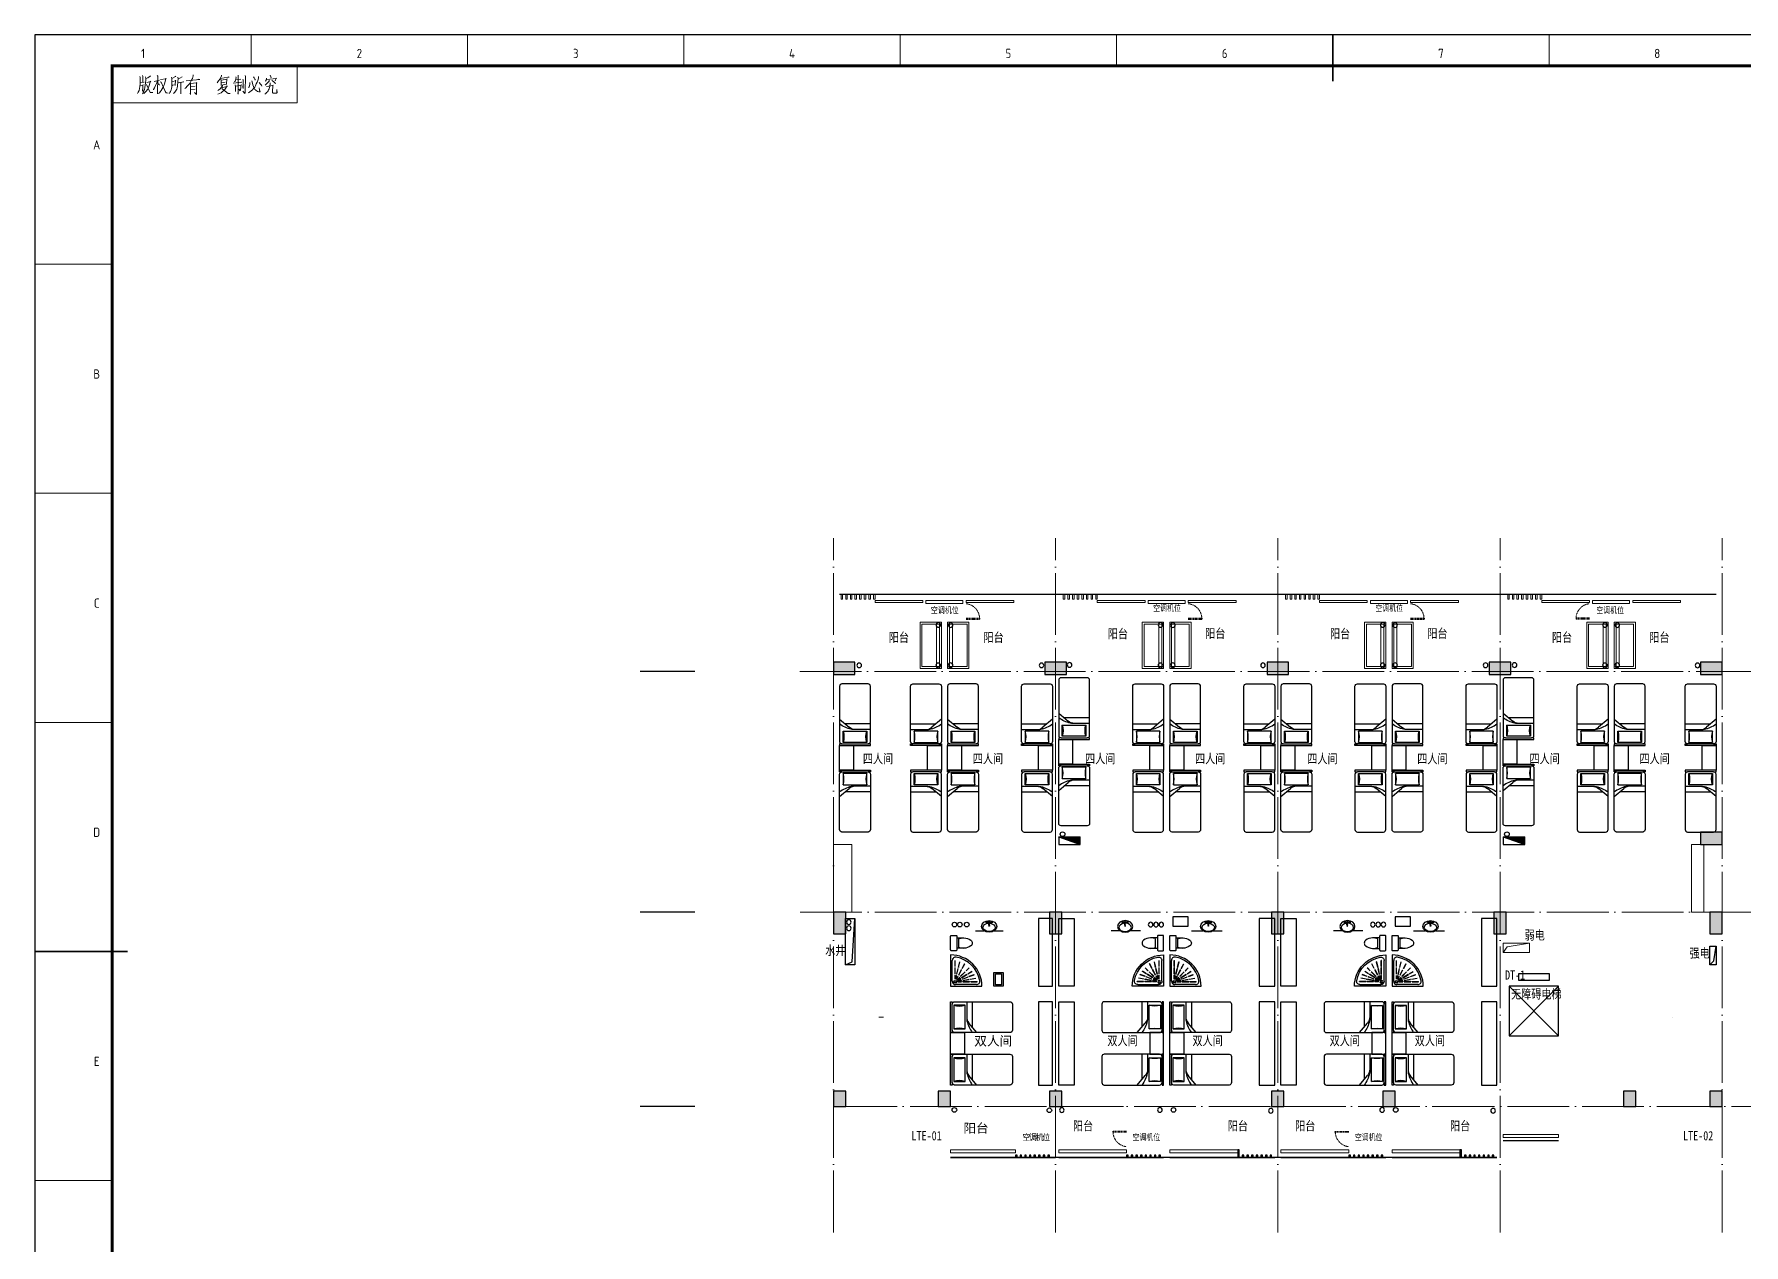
# Model space of a CAD drawing. Extents: x -76183 to 48420, y -19465 to 404409.
# Drawn here: x -75911 to -20518, y 136494 to 175724 of the extents above; entities that cross this region are included whole.
import ezdxf
from ezdxf.enums import TextEntityAlignment as Align

# ---------------------------------------------------------------- set-up
doc = ezdxf.new("R2010")
doc.units = 0
doc.header["$LTSCALE"] = 1000
doc.header["$MEASUREMENT"] = 0
doc.linetypes.add('C-平面$0${ Tapered Dash }', pattern=[10, 4, -1, 1.5, -1, 1.5, -1])
doc.linetypes.add('DOTE', pattern=[2.42, 2, -0.2, 0.02, -0.2])
for name, color, linetype in [('-xhs', 6, 'Continuous'), ('_wlg', 30, 'Continuous'), ('_xlg', 30, 'Continuous'), ('_ylg', 30, 'Continuous'), ('AXIS', 3, 'Continuous'), ('DIM_ELEV', 3, 'Continuous'), ('EVTR', 2, 'Continuous'), ('Facade1', 251, 'Continuous'), ('Facade2', 2, 'Continuous'), ('fur', 253, 'Continuous'), ('lunkuo', 6, 'Continuous'), ('PJ', 3, 'Continuous'), ('洁具', 253, 'Continuous'), ('砼柱', 2, 'Continuous')]:
    doc.layers.add(name, color=color, linetype=linetype)
for name, color, linetype, lineweight in [('ACS_PFG_F2', 30, 'Continuous', 50), ('COLUMN', 6, 'Continuous', 13), ('dote', 16, 'DOTE', 0), ('LVTRY', 8, 'Continuous', 5), ('PUB_DIM', 3, 'Continuous', 13), ('PUB_TEXT', 7, 'Continuous', 13), ('STAIR', 2, 'Continuous', 13), ('WALL', 254, 'Continuous', 13)]:
    doc.layers.add(name, color=color, linetype=linetype, lineweight=lineweight)
doc.layers.add('打印层', color=7, linetype='Continuous', plot=False)
doc.styles.add('_宋体', font='', dxfattribs={"width": 0.8})
doc.styles.add('HZ1', font='', dxfattribs={"width": 0.8})
doc.styles.get("Standard").update_dxf_attribs({"font": 'gbenor.shx', "bigfont": 'gbcbig.shx'})
doc.styles.add('宋体', font='')
doc.styles.get('_宋体').set_extended_font_data('NSimSun')
doc.styles.get('HZ1').set_extended_font_data('SimSun')
doc.styles.get('宋体').set_extended_font_data('SimSun')

# ---------------------------------------------------------------- blocks, each defined once
blk = doc.blocks.new('GEDI_WK_A1')
at = {"color": 3}
for p, q in [((0, 584), (0, 594)), ((70.08, 584), (70.08, 594)), ((140.17, 584), (140.17, 594)), ((210.25, 584), (210.25, 594)), ((280.33, 584), (280.33, 594)), ((350.42, 584), (350.42, 594)), ((420.5, 584), (420.5, 594)), ((490.58, 584), (490.58, 594)), ((85, 572), (85, 584)), ((25, 572), (85, 572)), ((25, 519.75), (0, 519.75)), ((25, 445.5), (0, 445.5)), ((25, 371.25), (0, 371.25)), ((25, 297), (0, 297)), ((25, 222.75), (0, 222.75))]:
    blk.add_line(p, q, dxfattribs=at)
for points, const_width in [([(0, 0), (841, 0), (841, 594), (0, 594)], 0.1), ([(25, 10), (831, 10), (831, 584), (25, 584)], 1)]:
    blk.add_lwpolyline(points, close=True, dxfattribs=dict(at, const_width=const_width))
at = {"color": 3, "const_width": 0.5}
for points in [[(420.5, 579), (420.5, 594)], [(30, 297), (0, 297)]]:
    blk.add_lwpolyline(points, dxfattribs=at)
at = {"color": 3}
for s, p in [('1', (35.04, 588)), ('2', (105.12, 588)), ('3', (175.21, 588)), ('4', (245.29, 588)), ('5', (315.38, 588)), ('6', (385.46, 588)), ('7', (455.54, 588)), ('8', (525.62, 588))]:
    blk.add_text(s, height=3, dxfattribs=at).set_placement(p, align=Align.MIDDLE)
for s, p in [('A', (20, 556.88)), ('B', (20, 482.62)), ('C', (20, 408.38)), ('D', (20, 334.12)), ('E', (20, 259.88))]:
    blk.add_text(s, height=3, dxfattribs=at).set_placement(p, align=Align.CENTER)
blk = doc.blocks.new('GEDI_Copyright_2012')
at = {"color": 7, "lineweight": 0}
for points in [[(8.99, -3.43), (9.11, -3.83), (9.11, -5.03), (9.11, -5.93), (9.03, -6.73), (8.9, -7.33), (8.73, -8.03), (8.48, -8.53), (8.22, -8.93)], [(9.16, -5.48), (10.39, -5.28)], [(10.81, -3.53), (10.9, -4.03), (10.9, -4.68), (10.81, -5.53), (10.73, -6.33), (10.6, -7.03), (10.47, -7.68), (10.3, -8.23), (10.09, -8.72), (9.84, -9.08)], [(9.88, -3.13), (9.96, -3.43), (9.96, -5.33)], [(11.2, -5.43), (12.56, -5.08), (12.47, -4.93), (12.26, -5.58), (12, -6.38), (11.75, -6.98), (11.45, -7.63), (11.03, -8.23), (10.6, -8.68), (10.26, -9.03)], [(12.43, -3.23), (12.34, -3.38), (11.53, -3.88), (10.98, -4.13)], [(14.72, -4.88), (14.42, -5.73), (14.08, -6.43), (13.74, -7.13), (13.45, -7.63), (13.36, -7.78)], [(13.62, -5.08), (15.4, -4.68)], [(14.64, -3.13), (14.81, -3.38), (14.76, -3.33), (14.72, -9.13), (14.68, -8.72), (14.72, -8.13)], [(15.7, -4.48), (17.52, -4.18), (17.44, -4.03), (17.27, -4.68), (17.1, -5.43), (16.93, -5.93), (16.76, -6.43), (16.55, -6.93), (16.21, -7.48), (15.91, -7.98), (15.61, -8.43), (15.32, -8.72), (15.02, -8.98)], [(15.61, -5.23), (15.87, -5.28), (17.44, -8.72), (18.2, -8.83), (17.44, -8.63), (17.14, -8.08)], [(20.67, -3.38), (20.5, -3.48), (19.35, -4.13), (19.27, -3.73), (19.4, -4.13), (19.4, -5.43), (19.35, -6.23), (19.31, -6.78), (19.22, -7.33), (19.1, -7.83), (18.93, -8.33), (18.72, -8.68), (18.54, -8.98)], [(19.48, -6.38), (19.56, -6.33), (20.54, -6.18), (20.41, -6.23), (20.54, -4.68), (20.63, -4.88), (19.44, -5.13)], [(22.67, -3.58), (21.99, -3.98), (21.35, -4.13), (21.26, -3.73), (21.35, -4.33), (21.31, -4.93), (21.26, -5.58), (21.22, -6.13), (21.13, -6.63), (21.05, -7.18), (20.92, -7.58), (20.71, -7.88), (20.5, -8.23), (20.28, -8.53), (20.07, -8.78), (19.86, -8.98)], [(21.31, -5.53), (23.22, -5.23), (23.09, -5.18), (22.88, -5.28)], [(22.28, -5.43), (22.28, -9.13), (22.24, -8.88), (22.28, -8.48)], [(26.28, -2.98), (26.28, -3.23), (26.02, -4.08), (25.76, -4.68), (25.51, -5.08), (25.04, -5.83), (24.36, -6.63), (23.9, -7.13), (23.6, -7.38)], [(23.98, -4.83), (28.4, -4.43), (28.14, -4.33)], [(25.34, -5.53), (25.43, -5.73), (25.38, -9.03), (25.38, -9.33), (25.34, -9.03), (25.38, -8.68)], [(25.43, -5.73), (27.38, -5.53), (27.38, -5.43), (27.47, -5.53), (27.38, -5.58), (27.38, -9.08), (27.34, -9.28), (26.66, -8.63), (27.34, -9.18)], [(28.14, -4.33), (27.8, -4.48)], [(35.45, -3.03), (35.49, -3.23), (34.98, -4.18), (34.52, -4.83), (34.26, -5.23), (34.05, -5.53)], [(35.11, -4.08), (36.34, -3.93), (37.87, -3.68), (37.75, -3.63), (37.49, -3.73)], [(35.24, -4.43), (35.28, -4.73), (35.32, -5.58), (35.32, -6.38), (35.28, -6.23), (37.19, -5.93), (37.07, -5.93), (37.15, -4.23), (37.28, -4.38), (35.28, -4.68)], [(36.64, -5.28), (35.36, -5.48)], [(39.27, -5.63), (42.08, -5.33), (42.03, -5.33), (41.87, -5.28), (41.65, -5.38)], [(40.12, -3.58), (40.16, -3.88), (39.83, -4.93), (39.66, -5.23)], [(40.12, -4.48), (41.74, -4.33)], [(40.8, -3.03), (40.84, -3.28), (40.8, -9.23), (40.72, -8.88), (40.8, -8.53)], [(42.33, -4.33), (42.42, -4.58), (42.42, -7.33), (42.33, -6.83), (42.37, -6.53)], [(43.1, -3.13), (43.18, -3.43), (43.14, -8.23), (43.14, -8.53), (43.1, -8.78), (43.05, -8.88), (42.97, -8.98), (42.37, -8.23), (43.05, -8.88)], [(47.43, -3.48), (47.39, -4.03), (47.17, -4.73), (47, -5.28), (46.71, -5.88), (46.45, -6.48), (46.2, -6.88), (45.86, -7.38), (45.47, -7.78), (45.09, -8.13), (44.67, -8.48), (44.24, -8.72)], [(44.67, -5.43), (44.63, -5.93), (44.5, -6.48), (44.37, -6.83), (44.24, -7.03)], [(45.26, -4.88), (45.43, -5.63), (45.56, -6.18), (45.77, -6.68), (45.99, -7.23), (46.24, -7.63), (46.58, -7.93), (47.05, -8.28), (47.51, -8.43), (47.81, -8.48), (47.94, -8.48), (47.73, -7.78), (47.64, -7.13), (47.81, -8.48)], [(45.82, -3.53), (46.07, -3.93), (46.24, -4.28), (46.32, -4.48), (46.32, -4.63)], [(47.64, -5.43), (48.07, -5.93), (48.36, -6.28), (48.49, -6.58)], [(51.21, -5.48), (51.21, -5.83), (51.08, -6.58), (50.95, -7.03), (50.83, -7.43), (50.7, -7.78), (50.53, -8.13), (50.32, -8.43), (50.06, -8.68), (49.77, -8.93), (49.43, -9.18)], [(50.91, -4.68), (50.83, -4.98), (50.44, -5.43), (50.06, -5.83), (49.81, -6.03), (49.55, -6.23)], [(50.06, -3.98), (50.02, -4.33), (49.94, -4.58), (49.85, -4.83), (49.77, -4.98), (49.68, -5.03), (50.02, -4.43), (53.29, -4.13), (53.16, -4.03), (52.78, -4.83)], [(51.21, -3.03), (51.47, -3.58), (51.55, -3.93)], [(51.76, -4.78), (52.27, -5.13), (52.65, -5.43), (52.83, -5.68), (52.91, -5.88)], [(9.11, -6.38), (10.01, -6.28), (9.92, -6.13), (9.92, -8.38), (9.88, -8.08), (9.88, -7.68)], [(11.15, -6.08), (12.34, -8.63), (13.15, -8.68), (12.38, -8.58), (12.17, -8.28)], [(14.72, -5.63), (15.27, -6.03), (15.4, -6.33)], [(26.96, -6.58), (25.47, -6.73)], [(25.47, -7.68), (26.96, -7.53)], [(35.71, -6.38), (35.71, -6.53), (34.98, -7.43), (34.56, -7.78), (34.26, -8.03)], [(35.62, -6.88), (35.75, -6.98), (37.28, -6.68), (37.23, -6.53), (36.77, -7.33), (36.47, -7.68), (36.17, -7.98), (35.71, -8.38), (35.28, -8.72), (34.81, -8.98), (34.26, -9.23)], [(35.54, -7.38), (35.62, -7.43), (37.57, -8.98), (38.3, -8.93), (37.57, -8.93), (37.32, -8.78)], [(39.87, -6.13), (39.95, -6.68), (39.95, -6.78), (40, -8.28), (39.95, -7.98), (40, -7.73)], [(40, -6.58), (41.95, -6.28), (41.82, -6.13), (41.74, -6.53), (41.69, -7.18), (41.61, -7.63), (41.57, -7.93), (41.44, -8.08), (41.06, -7.58), (41.48, -8.03)], [(49.98, -6.68), (52.19, -6.43), (52.06, -6.28), (52.02, -6.58), (51.93, -8.18), (51.97, -8.63), (52.06, -8.78), (52.19, -8.88), (52.4, -8.88), (52.61, -8.88), (53.21, -8.88), (53.42, -8.78), (53.46, -8.72), (53.42, -7.68), (53.42, -8.78)]]:
    blk.add_lwpolyline(points, dxfattribs=at)
blk = doc.blocks.new('4#图框')
at = {"xscale": 100, "yscale": 100, "zscale": 100}
for name, p in [('GEDI_WK_A1', (5514901, -996670)), ('GEDI_Copyright_2012', (5517401, -938270))]:
    blk.add_blockref(name, p, dxfattribs=at)
blk = doc.blocks.new('$plan$00002358')
at = {"layer": 'fur'}
for p, q in [((78, -52), (922, -52)), ((117, -104), (117, -467)), ((883, -104), (117, -104)), ((117, -467), (883, -467)), ((1000, -519), (449, -519)), ((883, -467), (883, -104)), ((0, -853), (310, -593)), ((1000, -701), (182, -701))]:
    blk.add_line(p, q, dxfattribs=at)
blk.add_lwpolyline([(78, -52), (0, -52), (0, 0), (1000, 0), (1000, -52), (922, -52, -0.414214), (1000, -130), (1000, -1922, -0.414214), (922, -2000), (78, -2000, -0.414214), (0, -1922), (0, -130, -0.414214)], format="xyb", close=True, dxfattribs=at)
for centre, radius, start, end in [((622, -1556), 1057, 103.3928, 126.0202), ((-506, -286), 649, 343.7398, 16.2602), ((511, -831), 312, 90, 130.1059), ((449, -831), 312, 90, 103.3928), ((1506, -286), 649, 163.7398, 196.2602)]:
    blk.add_arc(centre, radius, start, end, dxfattribs=at)
blk = doc.blocks.new('11')
at = {"layer": 'LVTRY'}
for p, q in [((151097, 326751), (151097, 328251)), ((151787, 328251), (151097, 328251)), ((151157, 326811), (151157, 328191)), ((151727, 328191), (151157, 328191)), ((151627, 326811), (151627, 328191)), ((151727, 326811), (151727, 328191)), ((151787, 328251), (151787, 326751)), ((151787, 326751), (151097, 326751)), ((151727, 326811), (151157, 326811))]:
    blk.add_line(p, q, dxfattribs=at)
blk = doc.blocks.new('4#轴网')
at = {"layer": 'AXIS'}
for p, q in [((861462, -186736), (859694, -186736)), ((898726, -186736), (901205, -186736)), ((861462, -194536), (859694, -194536)), ((898726, -194536), (901205, -194536)), ((861462, -200836), (859694, -200836)), ((898726, -200836), (901205, -200836))]:
    blk.add_line(p, q, dxfattribs=at)
at = {"layer": 'dote'}
for p, q in [((865954, -204910), (865954, -182420)), ((873154, -204910), (873154, -182420)), ((880354, -204910), (880354, -182420)), ((887554, -204910), (887554, -182420)), ((894754, -204910), (894754, -182420)), ((864864, -186736), (899456, -186736)), ((864876, -194536), (899468, -194536)), ((866017, -200836), (900609, -200836))]:
    blk.add_line(p, q, dxfattribs=at)
blk = doc.blocks.new('$plan$00002988')
at = {"layer": '洁具'}
for p, q in [((75, 224), (75, 1164)), ((200, 894), (200, 1160)), ((200, 1160), (207, 1160)), ((200, 894), (207, 894)), ((200, 548), (200, 841)), ((200, 841), (207, 841)), ((207, 894), (207, 1160)), ((207, 548), (207, 841)), ((278, 540), (336, 798)), ((285, 538), (344, 797)), ((344, 797), (336, 798)), ((351, 853), (409, 1103)), ((351, 853), (358, 851)), ((358, 851), (417, 1101)), ((409, 1103), (417, 1101)), ((518, 807), (627, 1010)), ((525, 803), (518, 807)), ((525, 803), (633, 1007)), ((627, 1010), (633, 1007)), ((699, 702), (829, 830)), ((704, 697), (834, 825)), ((834, 825), (829, 830)), ((200, 548), (207, 548)), ((200, 326), (200, 493)), ((200, 493), (207, 493)), ((207, 326), (200, 326)), ((207, 326), (207, 493)), ((1164, 75), (224, 75)), ((228, 323), (266, 486)), ((235, 321), (228, 323)), ((235, 321), (273, 485)), ((257, 313), (336, 461)), ((264, 309), (257, 313)), ((264, 309), (342, 457)), ((273, 485), (266, 486)), ((278, 540), (285, 538)), ((287, 292), (406, 410)), ((293, 287), (287, 292)), ((293, 287), (411, 405)), ((305, 272), (447, 360)), ((309, 265), (305, 272)), ((309, 265), (451, 354)), ((317, 249), (474, 307)), ((319, 242), (317, 249)), ((319, 242), (477, 300)), ((323, 229), (489, 257)), ((325, 221), (323, 229)), ((325, 221), (490, 249)), ((326, 202), (326, 209)), ((326, 209), (494, 209)), ((326, 202), (494, 202)), ((342, 457), (336, 461)), ((361, 509), (487, 749)), ((361, 509), (368, 506)), ((368, 506), (494, 746)), ((411, 405), (406, 410)), ((445, 449), (649, 652)), ((445, 449), (450, 443)), ((451, 354), (447, 360)), ((450, 443), (654, 646)), ((477, 300), (474, 307)), ((494, 746), (487, 749)), ((490, 249), (489, 257)), ((493, 390), (731, 539)), ((493, 390), (497, 383)), ((494, 202), (494, 209)), ((497, 383), (735, 532)), ((526, 325), (785, 430)), ((526, 325), (528, 318)), ((528, 318), (788, 423)), ((543, 266), (825, 318)), ((543, 266), (544, 258)), ((544, 258), (826, 311)), ((549, 209), (851, 209)), ((549, 202), (549, 209)), ((549, 202), (851, 202)), ((654, 646), (649, 652)), ((699, 702), (704, 697)), ((735, 532), (731, 539)), ((775, 567), (947, 674)), ((775, 567), (779, 560)), ((779, 560), (951, 667)), ((788, 423), (785, 430)), ((826, 311), (825, 318)), ((835, 448), (1055, 529)), ((837, 441), (835, 448)), ((837, 441), (1058, 522)), ((851, 202), (851, 209)), ((877, 327), (1129, 368)), ((878, 319), (877, 327)), ((878, 319), (1130, 360)), ((905, 209), (1192, 210)), ((905, 202), (905, 209)), ((905, 202), (1192, 202)), ((951, 667), (947, 674)), ((1058, 522), (1055, 529)), ((1130, 360), (1129, 368)), ((1192, 202), (1192, 210))]:
    blk.add_line(p, q, dxfattribs=at)
blk.add_lwpolyline([(0, 0), (1410, 0, 0.414214), (0, 1410)], format="xyb", close=True, dxfattribs=at)
for radius in [63.5, 41.1]:
    blk.add_circle((202, 202), radius, dxfattribs=at)
for centre, radius, start, end in [((225, 1164), 150, 79.07482, 180), ((0, 0), 1336, 10.92518, 79.07482), ((224, 224), 150, 180, 270), ((1164, 225), 150, 270, 10.92518)]:
    blk.add_arc(centre, radius, start, end, dxfattribs=at)
blk = doc.blocks.new('$plan$00002826')
at = {"layer": '洁具'}
for p, q in [((-260, -140), (-260, 140)), ((-200, 170), (-200, -170))]:
    blk.add_line(p, q, dxfattribs=at)
blk.add_lwpolyline([(-650, 92, 0.537872), (-650, -92, 0.149947), (-430, -170), (-200, -170), (-200, -220, 0.414214), (-170, -250), (-30, -250, 0.414214), (0, -220), (0, 220, 0.414214), (-30, 250), (-170, 250, 0.414214), (-200, 220), (-200, 170), (-430, 170, 0.149947)], format="xyb", close=True, dxfattribs=at)
for centre, start, end in [((-413, -227), 67.4505, 91.4725), ((-413, 227), 268.6339, 292.5495)]:
    blk.add_arc(centre, 398, start, end, dxfattribs=at)
blk = doc.blocks.new('$plan$00003687')
at = {"layer": '洁具'}
for p, q in [((-13, -53, 0), (-112, -53, 0)), ((-67, -99, 0), (-67, -21, 0)), ((-13, -31, 0), (23, -31, 0)), ((-3, -137, 0), (-13, -31, 0)), ((15, -137, 0), (23, -31, 0)), ((23, -53, 0), (122, -53, 0)), ((77, -99, 0), (77, -21, 0))]:
    blk.add_line(p, q, dxfattribs=at)
for centre, radius in [((-66, -53, 0), 24.8), ((-66, -53, 0), 17.7), ((4, -172, 0), 9.97), ((75, -53, 0), 24.8), ((75, -53, 0), 17.7)]:
    blk.add_circle(centre, radius, dxfattribs=at)
blk.add_arc((6, -137, 0), 9.13, 180.0317, 0.0317, dxfattribs=at)
blk.add_ellipse((0, -190, 0), major_axis=(-246, 0), ratio=0.770613, dxfattribs=at)
at = {"layer": '洁具', "extrusion": (0, 0, -1)}
blk.add_ellipse((1, -221, 0), major_axis=(-201, 0), ratio=0.661202, start_param=1.65994, end_param=7.812815, dxfattribs=at)
blk = doc.blocks.new('YLG')
at = {"layer": '_ylg'}
blk.add_circle((0, 0), 75, dxfattribs=at)
blk = doc.blocks.new('wlg')
at = {"layer": '_wlg'}
blk.add_circle((0, 0), 75, dxfattribs=at)
blk = doc.blocks.new('双床两间双数层')
blk.add_line((1046158, 300373), (1046158, 300398))
for points in [[(1047795, 303598), (1047345, 303598), (1047345, 302898), (1047795, 302898)], [(1047995, 303598), (1048445, 303598), (1048445, 302898), (1047995, 302898)]]:
    blk.add_lwpolyline(points, close=True)
at = {"layer": 'ACS_PFG_F2', "lineweight": -3}
blk.add_lwpolyline([(1048095, 307048), (1048595, 307048), (1048595, 307348), (1048095, 307348)], close=True, dxfattribs=at)
at = {"layer": 'Facade2'}
for points in [[(1050195, 299548), (1050245, 299548), (1050245, 299798), (1050195, 299798)], [(1046595, 299548), (1046645, 299548), (1046645, 299628), (1046595, 299628)], [(1046745, 299548), (1046795, 299548), (1046795, 299628), (1046745, 299628)], [(1046895, 299548), (1046945, 299548), (1046945, 299628), (1046895, 299628)], [(1047045, 299548), (1047095, 299548), (1047095, 299628), (1047045, 299628)], [(1047195, 299548), (1047245, 299548), (1047245, 299628), (1047195, 299628)], [(1047345, 299548), (1047395, 299548), (1047395, 299628), (1047345, 299628)], [(1047495, 299548), (1047545, 299548), (1047545, 299628), (1047495, 299628)], [(1047645, 299548), (1047695, 299548), (1047695, 299628), (1047645, 299628)], [(1050345, 299548), (1050395, 299548), (1050395, 299628), (1050345, 299628)], [(1050495, 299548), (1050545, 299548), (1050545, 299628), (1050495, 299628)], [(1050645, 299548), (1050695, 299548), (1050695, 299628), (1050645, 299628)], [(1050795, 299548), (1050845, 299548), (1050845, 299628), (1050795, 299628)], [(1050945, 299548), (1050995, 299548), (1050995, 299628), (1050945, 299628)], [(1051095, 299548), (1051145, 299548), (1051145, 299628), (1051095, 299628)], [(1051245, 299548), (1051295, 299548), (1051295, 299628), (1051245, 299628)]]:
    blk.add_lwpolyline(points, close=True, dxfattribs=at)
at = {"layer": 'lunkuo'}
for p, q in [((1044395, 299548), (1047795, 299548)), ((1047995, 299548), (1051395, 299548))]:
    blk.add_line(p, q, dxfattribs=at)
at = {"layer": 'STAIR'}
for p, q in [((1046495, 301198), (1044695, 301198)), ((1049295, 301198), (1051095, 301198))]:
    blk.add_line(p, q, dxfattribs=at)
for points in [[(1044395, 299798), (1046595, 299798), (1046595, 299698), (1044395, 299698)], [(1047995, 299798), (1050195, 299798), (1050195, 299698), (1047995, 299698)]]:
    blk.add_lwpolyline(points, close=True, dxfattribs=at)
at = {"layer": 'WALL', "linetype": 'C-平面$0${ Tapered Dash }', "ltscale": 0.02}
for p, q in [((1046595, 300398), (1046158, 300398)), ((1046595, 300373), (1046158, 300373))]:
    blk.add_line(p, q, dxfattribs=at)
blk.add_arc((1046645, 300385), 488, 181.4693, 264.1132, dxfattribs=at)
at = {"layer": '洁具'}
for p, q in [((1046386, 306898), (1046095, 306898)), ((1047045, 306898), (1046714, 306898)), ((1048695, 306898), (1049076, 306898)), ((1049404, 306898), (1049695, 306898))]:
    blk.add_line(p, q, dxfattribs=at)
for points in [[(1044395, 305098), (1044395, 307298), (1044895, 307298), (1044895, 305098)], [(1051395, 305098), (1051395, 307298), (1050895, 307298), (1050895, 305098)], [(1044395, 301898), (1044395, 304598), (1044895, 304598), (1044895, 301898)], [(1051395, 301898), (1051395, 304598), (1050895, 304598), (1050895, 301898)]]:
    blk.add_lwpolyline(points, close=True, dxfattribs=at)
at = {"layer": '_wlg', "extrusion": (0, 0, -1), "zscale": -1, "rotation": 180}
for p in [(-1047375, 307097), (-1047548, 307097), (-1047721, 307097)]:
    blk.add_blockref('wlg', p, dxfattribs=at)
at = {"layer": '_ylg', "extrusion": (0, 0, -1), "zscale": -1, "rotation": 180}
for p in [(-1044497, 301086), (-1047675, 301091), (-1051270, 301066)]:
    blk.add_blockref('YLG', p, dxfattribs=at)
at = {"layer": '_ylg', "rotation": 180}
blk.add_blockref('YLG', (1048115, 301091), dxfattribs=at)
at = {"layer": '洁具', "extrusion": (0, 0, -1), "zscale": -1}
for name, p in [('$plan$00003687', (-1046550, 307228, 0)), ('$plan$00002826', (-1047995, 306498))]:
    blk.add_blockref(name, p, dxfattribs=at)
at = {"layer": '洁具'}
for name, p in [('$plan$00003687', (1049240, 307228, 0)), ('$plan$00002826', (1047795, 306498))]:
    blk.add_blockref(name, p, dxfattribs=at)
at = {"layer": '洁具', "extrusion": (0, 0, -1), "xscale": 0.7200000000000001, "yscale": 0.7200000000000001, "zscale": -0.7200000000000001}
blk.add_blockref('$plan$00002988', (-1047795, 305098), dxfattribs=at)
at = {"layer": '洁具', "xscale": 0.7200000000000001, "yscale": 0.7200000000000001, "zscale": 0.7200000000000001}
blk.add_blockref('$plan$00002988', (1047995, 305098), dxfattribs=at)
at = {"layer": '洁具', "extrusion": (0, 0, -1), "zscale": -1, "rotation": 90}
for p in [(-1047795, 303598), (-1047795, 301898)]:
    blk.add_blockref('$plan$00002358', p, dxfattribs=at)
at = {"layer": '洁具', "rotation": 90}
for p in [(1047995, 303598), (1047995, 301898)]:
    blk.add_blockref('$plan$00002358', p, dxfattribs=at)
at = {"attachment_point": 1, "style": '_宋体'}
for s, insert, char_height in [('双人间', (1045973, 303487), 300), ('双人间', (1048731, 303487), 300), ('阳台', (1044858, 300725), 300), ('空调机位', (1046789, 300310), 200), ('阳台', (1049876, 300725), 300)]:
    blk.add_mtext_dynamic_manual_height_columns(s, width=1013.87, gutter_width=1750, heights=[0], dxfattribs=dict(at, insert=insert, char_height=char_height))
blk = doc.blocks.new('双数层单间')
blk.add_lwpolyline([(1040795, 303598), (1041245, 303598), (1041245, 302898), (1040795, 302898)], close=True)
at = {"layer": 'ACS_PFG_F2', "lineweight": -3}
for points in [[(1042195, 305098), (1042195, 305548), (1042495, 305548), (1042495, 305098)], [(1042245, 305148), (1042245, 305498), (1042445, 305498), (1042445, 305148)]]:
    blk.add_lwpolyline(points, close=True, dxfattribs=at)
at = {"layer": 'Facade2'}
for points in [[(1042895, 299547), (1042945, 299547), (1042945, 299627), (1042895, 299627)], [(1043045, 299547), (1043095, 299547), (1043095, 299627), (1043045, 299627)], [(1043195, 299547), (1043245, 299547), (1043245, 299627), (1043195, 299627)], [(1043345, 299547), (1043395, 299547), (1043395, 299627), (1043345, 299627)], [(1043495, 299547), (1043545, 299547), (1043545, 299627), (1043495, 299627)], [(1043645, 299547), (1043695, 299547), (1043695, 299627), (1043645, 299627)], [(1043795, 299547), (1043845, 299547), (1043845, 299627), (1043795, 299627)], [(1043945, 299547), (1043995, 299547), (1043995, 299627), (1043945, 299627)]]:
    blk.add_lwpolyline(points, close=True, dxfattribs=at)
at = {"layer": 'lunkuo'}
blk.add_line((1040795, 299547), (1044195, 299547), dxfattribs=at)
at = {"layer": 'STAIR'}
blk.add_line((1041995, 301198), (1043795, 301198), dxfattribs=at)
blk.add_lwpolyline([(1040795, 299797), (1042895, 299797), (1042895, 299697), (1040795, 299697)], close=True, dxfattribs=at)
at = {"layer": '洁具'}
for p, q in [((1041595, 306898), (1041876, 306898)), ((1042204, 306898), (1042495, 306898))]:
    blk.add_line(p, q, dxfattribs=at)
for points in [[(1044095, 305098), (1044095, 307298), (1043645, 307298), (1043645, 305098)], [(1044095, 301898), (1044095, 304598), (1043645, 304598), (1043645, 301898)]]:
    blk.add_lwpolyline(points, close=True, dxfattribs=at)
at = {"layer": '_wlg', "rotation": 180}
for p in [(1040920, 307097), (1041092, 307097), (1041315, 307097)]:
    blk.add_blockref('wlg', p, dxfattribs=at)
at = {"layer": '_ylg', "rotation": 180}
for p in [(1040915, 301091), (1043993, 301079)]:
    blk.add_blockref('YLG', p, dxfattribs=at)
at = {"layer": '洁具'}
blk.add_blockref('$plan$00003687', (1042040, 307228, 0), dxfattribs=at)
at = {"layer": '洁具', "xscale": -1}
blk.add_blockref('$plan$00002826', (1040795, 306498), dxfattribs=at)
at = {"layer": '洁具', "xscale": 0.7200000000000001, "yscale": 0.7200000000000001, "zscale": 0.7200000000000001}
blk.add_blockref('$plan$00002988', (1040795, 305098), dxfattribs=at)
at = {"layer": '洁具', "rotation": 90}
for p in [(1040795, 303598), (1040795, 301898)]:
    blk.add_blockref('$plan$00002358', p, dxfattribs=at)
at = {"layer": 'WALL', "attachment_point": 1, "style": '宋体'}
for s, insert, char_height in [('双人间', (1041562, 303477), 300), ('阳台', (1041209, 300650), 300), ('{\\fNSimSun|b0|i0|c134|p49;\\W0.9;\\T0.8;空调机位}', (1043124, 300305), 200)]:
    blk.add_mtext_dynamic_manual_height_columns(s, width=1377.9, gutter_width=1750, heights=[0], dxfattribs=dict(at, insert=insert, char_height=char_height))
blk = doc.blocks.new('4#三四层柱子')
at = {"layer": '砼柱'}
h = blk.add_hatch(color=0, dxfattribs=at)
h.dxf.hatch_style = 1
h.paths.add_polyline_path([(26142, 83617), (25742, 83617), (25742, 83117), (26142, 83117)])
h.paths.add_polyline_path([(3942, 83617), (3542, 83617), (3542, 83117), (3942, 83117)])
h.paths.add_polyline_path([(28242, 97517), (28242, 97117), (28942, 97117), (28942, 97517)])
h.paths.add_polyline_path([(21392, 97517), (21392, 97117), (22092, 97117), (22092, 97517)])
h.paths.add_polyline_path([(14192, 97517), (14192, 97117), (14892, 97117), (14892, 97517)])
h.paths.add_polyline_path([(6992, 97517), (6992, 97117), (7692, 97117), (7692, 97517)])
h.paths.add_polyline_path([(142, 97517), (142, 97117), (842, 97117), (842, 97517)])
h.paths.add_polyline_path([(28942, 83617), (28542, 83617), (28542, 83117), (28942, 83117)])
h.paths.add_polyline_path([(18342, 83617), (17942, 83617), (17942, 83117), (18342, 83117)])
h.paths.add_polyline_path([(14742, 83617), (14342, 83617), (14342, 83117), (14742, 83117)])
h.paths.add_polyline_path([(7542, 83617), (7142, 83617), (7142, 83117), (7542, 83117)])
h.paths.add_polyline_path([(542, 83617), (142, 83617), (142, 83117), (542, 83117)])
h.paths.add_polyline_path([(28942, 89417), (28542, 89417), (28542, 88717), (28942, 88717)])
h.paths.add_polyline_path([(21942, 89417), (21542, 89417), (21542, 88717), (21942, 88717)])
h.paths.add_polyline_path([(14742, 89417), (14342, 89417), (14342, 88717), (14742, 88717)])
h.paths.add_polyline_path([(7542, 89417), (7142, 89417), (7142, 88717), (7542, 88717)])
h.paths.add_polyline_path([(542, 89417), (142, 89417), (142, 88717), (542, 88717)])
h = blk.add_hatch(color=0, dxfattribs=at)
h.dxf.hatch_style = 1
h.paths.add_polyline_path([(142, 91617), (842, 91617)])
h.paths.add_polyline_path([(28242, 92017), (28242, 91617), (28942, 91617), (28942, 92017)])
for points in [[(142, 97517), (142, 97117), (842, 97117), (842, 97517)], [(6992, 97517), (6992, 97117), (7692, 97117), (7692, 97517)], [(14192, 97517), (14192, 97117), (14892, 97117), (14892, 97517)], [(21392, 97517), (21392, 97117), (22092, 97117), (22092, 97517)], [(28242, 97517), (28242, 97117), (28942, 97117), (28942, 97517)], [(28242, 92017), (28242, 91617), (28942, 91617), (28942, 92017)], [(542, 89417), (142, 89417), (142, 88717), (542, 88717)], [(7542, 89417), (7142, 89417), (7142, 88717), (7542, 88717)], [(14742, 89417), (14342, 89417), (14342, 88717), (14742, 88717)], [(21942, 89417), (21542, 89417), (21542, 88717), (21942, 88717)], [(28942, 89417), (28542, 89417), (28542, 88717), (28942, 88717)], [(542, 83617), (142, 83617), (142, 83117), (542, 83117)], [(3942, 83617), (3542, 83617), (3542, 83117), (3942, 83117)], [(7542, 83617), (7142, 83617), (7142, 83117), (7542, 83117)], [(14742, 83617), (14342, 83617), (14342, 83117), (14742, 83117)], [(18342, 83617), (17942, 83617), (17942, 83117), (18342, 83117)], [(26142, 83617), (25742, 83617), (25742, 83117), (26142, 83117)], [(28942, 83617), (28542, 83617), (28542, 83117), (28942, 83117)]]:
    blk.add_lwpolyline(points, close=True, dxfattribs=at)
blk = doc.blocks.new('消火栓')
at = {"layer": '-xhs'}
h = blk.add_hatch(dxfattribs=at)
h.set_pattern_fill('ANSI31', color=256, scale=100, angle=360, style=0)
h.set_pattern_definition([(45, (-2316656.091, 30690.935), (-8.838834765, 8.838834765), [])])
h.paths.add_polyline_path([(693, -238), (693, 2), (-7, 2)])
for p, q in [((-7, 2), (693, -238)), ((-7, 2), (-7, -238)), ((-7, 2), (693, 2)), ((693, -238), (693, 2)), ((-7, -238), (693, -238))]:
    blk.add_line(p, q, dxfattribs=at)
blk = doc.blocks.new('电洞－4#后勤宿舍')
at = {"layer": 'DIM_ELEV'}
for p, q in [((-21617, 145571), (-21493, 145695)), ((-21493, 145695), (-21417, 146171))]:
    blk.add_line(p, q, dxfattribs=at)
blk.add_lwpolyline([(-21617, 146171), (-21417, 146171), (-21417, 145571), (-21617, 145571)], close=True, dxfattribs=at)

msp = doc.modelspace()

# ---------------------------------------------------------------- linework, layer by layer
at = {"linetype": 'C-平面$0${ Tapered Dash }', "ltscale": 0.02, "extrusion": (0, 0, -1)}
for p, q in [((-45717, 156796), (-45280, 156796)), ((-45717, 156771), (-45280, 156771)), ((-38517, 156796), (-38080, 156796)), ((-38517, 156771), (-38080, 156771)), ((-31317, 156796), (-30880, 156796)), ((-31317, 156771), (-30880, 156771)), ((-25517, 156796), (-25955, 156796)), ((-25517, 156771), (-25955, 156771))]:
    msp.add_line(p, q, dxfattribs=at)
at = {"extrusion": (0, 0, -1)}
for p, q in [((-45280, 156796), (-45280, 156771)), ((-38080, 156796), (-38080, 156771)), ((-30880, 156796), (-30880, 156771)), ((-25955, 156796), (-25955, 156771))]:
    msp.add_line(p, q, dxfattribs=at)
msp.add_line((-33755, 140146), (-33755, 140171))
for points in [[(-49817, 152671), (-49367, 152671), (-49367, 151871), (-49817, 151871)], [(-46967, 152671), (-46517, 152671), (-46517, 151871), (-46967, 151871)], [(-46317, 152671), (-45867, 152671), (-45867, 151871), (-46317, 151871)], [(-43367, 152671), (-42917, 152671), (-42917, 151871), (-43367, 151871)], [(-42717, 152871), (-42267, 152871), (-42267, 152071), (-42717, 152071)], [(-39767, 152671), (-39317, 152671), (-39317, 151871), (-39767, 151871)], [(-39117, 152671), (-38667, 152671), (-38667, 151871), (-39117, 151871)], [(-36167, 152671), (-35717, 152671), (-35717, 151871), (-36167, 151871)], [(-35517, 152671), (-35067, 152671), (-35067, 151871), (-35517, 151871)], [(-32567, 152671), (-32117, 152671), (-32117, 151871), (-32567, 151871)], [(-31917, 152671), (-31467, 152671), (-31467, 151871), (-31917, 151871)], [(-28967, 152671), (-28517, 152671), (-28517, 151871), (-28967, 151871)], [(-28317, 152871), (-27867, 152871), (-27867, 152071), (-28317, 152071)], [(-25367, 152671), (-24917, 152671), (-24917, 151871), (-25367, 151871)], [(-24717, 152671), (-24267, 152671), (-24267, 151871), (-24717, 151871)], [(-21867, 152671), (-21417, 152671), (-21417, 151871), (-21867, 151871)], [(-32117, 143371), (-32567, 143371), (-32567, 142671), (-32117, 142671)], [(-31917, 143371), (-31467, 143371), (-31467, 142671), (-31917, 142671)]]:
    msp.add_lwpolyline(points, close=True)
at = {"linetype": 'C-平面$0${ Tapered Dash }', "lineweight": 13, "ltscale": 0.02, "extrusion": (0, 0, -1)}
for centre, start, end in [((45767, 156784), 95.8868, 178.5307), ((38567, 156784), 95.8868, 178.5307), ((31367, 156784), 95.8868, 178.5307), ((25467, 156784), 1.4693, 84.1132)]:
    msp.add_arc(centre, 488, start, end, dxfattribs=at)
at = {"layer": '_xlg'}
for centre in [(-42591, 149801), (-28192, 149801)]:
    msp.add_circle(centre, 75, dxfattribs=at)
at = {"layer": 'ACS_PFG_F2', "lineweight": -3}
msp.add_lwpolyline([(-31817, 146821), (-31317, 146821), (-31317, 147121), (-31817, 147121)], close=True, dxfattribs=at)
at = {"layer": 'DIM_ELEV'}
msp.add_lwpolyline([(-49323, 145571), (-49623, 145571), (-49623, 147071), (-49323, 147071)], close=True, dxfattribs=at)
msp.add_lwpolyline([(-49623, 145571), (-49410, 145668), (-49323, 147071)], dxfattribs=at)
at = {"layer": 'EVTR'}
for p, q in [((-27817, 145271), (-27817, 145071)), ((-26817, 145271), (-27817, 145271)), ((-26817, 145071), (-26817, 145271)), ((-28117, 144871), (-28117, 143271)), ((-26517, 144871), (-28117, 144871)), ((-28117, 144871), (-26517, 143271)), ((-28117, 143271), (-26517, 144871)), ((-27817, 145071), (-26817, 145071)), ((-26517, 143271), (-26517, 144871)), ((-28117, 143271), (-26517, 143271))]:
    msp.add_line(p, q, dxfattribs=at)
at = {"layer": 'Facade2'}
for points in [[(-33317, 139321), (-33267, 139321), (-33267, 139401), (-33317, 139401)], [(-33167, 139321), (-33117, 139321), (-33117, 139401), (-33167, 139401)], [(-33017, 139321), (-32967, 139321), (-32967, 139401), (-33017, 139401)], [(-32867, 139321), (-32817, 139321), (-32817, 139401), (-32867, 139401)], [(-32717, 139321), (-32667, 139321), (-32667, 139401), (-32717, 139401)], [(-32567, 139321), (-32517, 139321), (-32517, 139401), (-32567, 139401)], [(-32417, 139321), (-32367, 139321), (-32367, 139401), (-32417, 139401)], [(-32267, 139321), (-32217, 139321), (-32217, 139401), (-32267, 139401)], [(-29717, 139321), (-29667, 139321), (-29667, 139571), (-29717, 139571)], [(-29567, 139321), (-29517, 139321), (-29517, 139401), (-29567, 139401)], [(-29417, 139321), (-29367, 139321), (-29367, 139401), (-29417, 139401)], [(-29267, 139321), (-29217, 139321), (-29217, 139401), (-29267, 139401)], [(-29117, 139321), (-29067, 139321), (-29067, 139401), (-29117, 139401)], [(-28967, 139321), (-28917, 139321), (-28917, 139401), (-28967, 139401)], [(-28817, 139321), (-28767, 139321), (-28767, 139401), (-28817, 139401)], [(-28667, 139321), (-28617, 139321), (-28617, 139401), (-28667, 139401)]]:
    msp.add_lwpolyline(points, close=True, dxfattribs=at)
at = {"layer": 'lunkuo'}
for p, q in [((-21417, 157571), (-49817, 157571)), ((-28517, 139321), (-46217, 139321)), ((-35517, 139321), (-32117, 139321)), ((-31917, 139321), (-28517, 139321))]:
    msp.add_line(p, q, dxfattribs=at)
msp.add_lwpolyline([(-28317, 139871), (-26517, 139871)], dxfattribs=at)
at = {"layer": 'PUB_DIM'}
msp.add_lwpolyline([(-28317, 145971), (-27466, 145971), (-27466, 146265), (-28317, 146265)], close=True, dxfattribs=at)
msp.add_lwpolyline([(-28317, 145971), (-28184, 146152), (-27466, 146265)], dxfattribs=at)
at = {"layer": 'STAIR'}
for p, q in [((-48392, 143871), (-48542, 143871)), ((-22817, 143871), (-22817, 143871)), ((-33417, 140971), (-35217, 140971)), ((-30617, 140971), (-28817, 140971))]:
    msp.add_line(p, q, dxfattribs=at)
for points in [[(-49767, 157421), (-49717, 157421), (-49717, 157571), (-49767, 157571)], [(-49617, 157421), (-49567, 157421), (-49567, 157571), (-49617, 157571)], [(-49467, 157421), (-49417, 157421), (-49417, 157571), (-49467, 157571)], [(-49317, 157421), (-49267, 157421), (-49267, 157571), (-49317, 157571)], [(-49167, 157421), (-49117, 157421), (-49117, 157571), (-49167, 157571)], [(-49017, 157421), (-48967, 157421), (-48967, 157571), (-49017, 157571)], [(-48867, 157421), (-48817, 157421), (-48817, 157571), (-48867, 157571)], [(-48717, 157421), (-48667, 157421), (-48667, 157571), (-48717, 157571)], [(-48667, 157371), (-47117, 157371), (-47117, 157311), (-48667, 157311)], [(-47017, 157271), (-45817, 157271), (-45817, 157371), (-47017, 157371)], [(-44167, 157371), (-45717, 157371), (-45717, 157311), (-44167, 157311)], [(-42567, 157421), (-42517, 157421), (-42517, 157571), (-42567, 157571)], [(-42417, 157421), (-42367, 157421), (-42367, 157571), (-42417, 157571)], [(-42267, 157421), (-42217, 157421), (-42217, 157571), (-42267, 157571)], [(-42117, 157421), (-42067, 157421), (-42067, 157571), (-42117, 157571)], [(-41967, 157421), (-41917, 157421), (-41917, 157571), (-41967, 157571)], [(-41817, 157421), (-41767, 157421), (-41767, 157571), (-41817, 157571)], [(-41667, 157421), (-41617, 157421), (-41617, 157571), (-41667, 157571)], [(-41517, 157421), (-41467, 157421), (-41467, 157571), (-41517, 157571)], [(-41467, 157371), (-39917, 157371), (-39917, 157311), (-41467, 157311)], [(-39817, 157271), (-38617, 157271), (-38617, 157371), (-39817, 157371)], [(-36967, 157371), (-38517, 157371), (-38517, 157311), (-36967, 157311)], [(-35367, 157421), (-35317, 157421), (-35317, 157571), (-35367, 157571)], [(-35217, 157421), (-35167, 157421), (-35167, 157571), (-35217, 157571)], [(-35067, 157421), (-35017, 157421), (-35017, 157571), (-35067, 157571)], [(-34917, 157421), (-34867, 157421), (-34867, 157571), (-34917, 157571)], [(-34767, 157421), (-34717, 157421), (-34717, 157571), (-34767, 157571)], [(-34617, 157421), (-34567, 157421), (-34567, 157571), (-34617, 157571)], [(-34467, 157421), (-34417, 157421), (-34417, 157571), (-34467, 157571)], [(-34317, 157421), (-34267, 157421), (-34267, 157571), (-34317, 157571)], [(-34267, 157371), (-32717, 157371), (-32717, 157311), (-34267, 157311)], [(-32617, 157271), (-31417, 157271), (-31417, 157371), (-32617, 157371)], [(-29767, 157371), (-31317, 157371), (-31317, 157311), (-29767, 157311)], [(-28167, 157421), (-28117, 157421), (-28117, 157571), (-28167, 157571)], [(-28017, 157421), (-27967, 157421), (-27967, 157571), (-28017, 157571)], [(-27867, 157421), (-27817, 157421), (-27817, 157571), (-27867, 157571)], [(-27717, 157421), (-27667, 157421), (-27667, 157571), (-27717, 157571)], [(-27567, 157421), (-27517, 157421), (-27517, 157571), (-27567, 157571)], [(-27417, 157421), (-27367, 157421), (-27367, 157571), (-27417, 157571)], [(-27267, 157421), (-27217, 157421), (-27217, 157571), (-27267, 157571)], [(-27117, 157421), (-27067, 157421), (-27067, 157571), (-27117, 157571)], [(-27067, 157371), (-25517, 157371), (-25517, 157311), (-27067, 157311)], [(-25417, 157271), (-24217, 157271), (-24217, 157371), (-25417, 157371)], [(-22567, 157371), (-24117, 157371), (-24117, 157311), (-22567, 157311)], [(-49417, 149471), (-50017, 149471), (-50017, 147272), (-49417, 147272)], [(-21817, 149471), (-22217, 149471), (-22217, 147272), (-21817, 147272)], [(-26517, 140071), (-28317, 140071), (-28317, 139971), (-26517, 139971)], [(-35517, 139571), (-33317, 139571), (-33317, 139471), (-35517, 139471)], [(-31917, 139571), (-29717, 139571), (-29717, 139471), (-31917, 139471)]]:
    msp.add_lwpolyline(points, close=True, dxfattribs=at)
at = {"layer": 'WALL', "linetype": 'C-平面$0${ Tapered Dash }', "ltscale": 0.02}
for p, q in [((-33317, 140171), (-33755, 140171)), ((-33317, 140146), (-33755, 140146))]:
    msp.add_line(p, q, dxfattribs=at)
msp.add_arc((-33267, 140159), 488, 181.4693, 264.1132, dxfattribs=at)
at = {"layer": '打印层'}
msp.add_lwpolyline([(-75886, 116299), (8214, 116299), (8214, 175699), (-75886, 175699)], close=True, dxfattribs=at)
at = {"layer": '洁具'}
for p, q in [((-33526, 146671), (-33817, 146671)), ((-32867, 146671), (-33198, 146671)), ((-31217, 146671), (-30836, 146671)), ((-30508, 146671), (-30217, 146671))]:
    msp.add_line(p, q, dxfattribs=at)
for points in [[(-35517, 144872), (-35517, 147071), (-35017, 147071), (-35017, 144872)], [(-28517, 144872), (-28517, 147071), (-29017, 147071), (-29017, 144872)], [(-35517, 141671), (-35517, 144371), (-35017, 144371), (-35017, 141671)], [(-28517, 141671), (-28517, 144371), (-29017, 144371), (-29017, 141671)]]:
    msp.add_lwpolyline(points, close=True, dxfattribs=at)

# ---------------------------------------------------------------- block references
at = {"layer": '-xhs'}
for p in [(-42710, 149709), (-28310, 149709)]:
    msp.add_blockref('消火栓', p, dxfattribs=at)
msp.add_blockref('4#轴网', (-915971, 341808))
at = {"layer": '_wlg', "extrusion": (0, 0, -1), "zscale": -1, "rotation": 180}
for p in [(32537, 146871), (32364, 146871), (32192, 146871)]:
    msp.add_blockref('wlg', p, dxfattribs=at)
at = {"layer": '_ylg', "extrusion": (0, 0, -1), "zscale": -1, "rotation": 180}
for p in [(46616, 156582, -8083), (46216, 156578, -8083), (39416, 156582, -8083), (39016, 156578, -8083), (32216, 156582, -8083), (31816, 156578, -8083), (25016, 156582, -8083), (24616, 156578, -8083), (49178, 155272, -8083), (46619, 155269, -8083), (46218, 155274, -8083), (43273, 155272, -8083), (42363, 155284, -8083), (39419, 155269, -8083), (39018, 155274, -8083), (36097, 155274, -8083), (32219, 155269, -8083), (31818, 155274, -8083), (28884, 155276, -8083), (27944, 155280, -8083), (25019, 155269, -8083), (24618, 155274, -8083), (22015, 155269, -8083), (49517, 146953, -8083), (49517, 146753, -8083), (32237, 140865), (28643, 140839)]:
    msp.add_blockref('YLG', p, dxfattribs=at)
at = {"layer": '_ylg', "rotation": 180}
msp.add_blockref('YLG', (-31797, 140865), dxfattribs=at)
at = {"layer": 'COLUMN'}
for p in [(-198304, -171580), (-191104, -171580), (-183904, -171580), (-176704, -171580)]:
    msp.add_blockref('11', p, dxfattribs=at)
at = {"layer": 'COLUMN', "xscale": -1}
for p in [(105470, -171580), (112670, -171580), (119870, -171580), (127070, -171580)]:
    msp.add_blockref('11', p, dxfattribs=at)
at = {"layer": 'Facade1'}
for name, p in [('双数层单间', (-1087012, -160226)), ('双床两间双数层', (-1087112, -160226))]:
    msp.add_blockref(name, p, dxfattribs=at)
at = {"layer": 'PUB_TEXT'}
msp.add_blockref('4#图框', (-5590787, 1112970), dxfattribs=at)
at = {"layer": 'STAIR'}
msp.add_blockref('电洞－4#后勤宿舍', (0, 0), dxfattribs=at)
at = {"layer": '洁具', "xscale": -1, "rotation": 180}
for p in [(-49817, 152671), (-46317, 152671), (-42717, 152871), (-39117, 152671), (-35517, 152671), (-31917, 152671), (-28317, 152871), (-24717, 152671)]:
    msp.add_blockref('$plan$00002358', p, dxfattribs=at)
at = {"layer": '洁具'}
for p, rotation in [((-46517, 152671), 180), ((-42917, 152671), 180), ((-39317, 152671), 180), ((-35717, 152671), 180), ((-32117, 152671), 180), ((-28517, 152671), 180), ((-24917, 152671), 180), ((-21417, 152671), 180), ((-31917, 143371), 90), ((-31917, 141671), 90)]:
    msp.add_blockref('$plan$00002358', p, dxfattribs=dict(at, rotation=rotation))
for name, p in [('$plan$00002358', (-49817, 151871)), ('$plan$00002358', (-46317, 151871)), ('$plan$00002358', (-42717, 152071)), ('$plan$00002358', (-39117, 151871)), ('$plan$00002358', (-35517, 151871)), ('$plan$00002358', (-31917, 151871)), ('$plan$00002358', (-28317, 152071)), ('$plan$00002358', (-24717, 151871)), ('$plan$00003687', (-30672, 147002, 0)), ('$plan$00002826', (-32117, 146271))]:
    msp.add_blockref(name, p, dxfattribs=at)
at = {"layer": '洁具', "xscale": -1}
for p in [(-46517, 151871), (-42917, 151871), (-39317, 151871), (-35717, 151871), (-32117, 151871), (-28517, 151871), (-24917, 151871), (-21417, 151871)]:
    msp.add_blockref('$plan$00002358', p, dxfattribs=at)
at = {"layer": '洁具', "extrusion": (0, 0, -1), "zscale": -1}
for name, p in [('$plan$00003687', (33362, 147002, 0)), ('$plan$00002826', (31917, 146271))]:
    msp.add_blockref(name, p, dxfattribs=at)
at = {"layer": '洁具', "extrusion": (0, 0, -1), "xscale": 0.7200000000000001, "yscale": 0.7200000000000001, "zscale": -0.7200000000000001}
msp.add_blockref('$plan$00002988', (32117, 144871), dxfattribs=at)
at = {"layer": '洁具', "xscale": 0.7200000000000001, "yscale": 0.7200000000000001, "zscale": 0.7200000000000001}
msp.add_blockref('$plan$00002988', (-31917, 144871), dxfattribs=at)
at = {"layer": '洁具', "extrusion": (0, 0, -1), "zscale": -1, "rotation": 90}
for p in [(32117, 143371), (32117, 141671)]:
    msp.add_blockref('$plan$00002358', p, dxfattribs=at)
at = {"layer": '砼柱', "color": 0}
msp.add_blockref('4#三四层柱子', (-50159, 57854), dxfattribs=at)

# ---------------------------------------------------------------- texts
at = {"attachment_point": 1, "style": '_宋体'}
for s, insert, char_height in [('双人间', (-33939, 143260), 300), ('双人间', (-31181, 143260), 300), ('阳台', (-35054, 140499), 300), ('阳台', (-30036, 140499), 300), ('空调机位', (-33123, 140083), 200)]:
    msp.add_mtext_dynamic_manual_height_columns(s, width=1013.87, gutter_width=1750, heights=[0], dxfattribs=dict(at, insert=insert, char_height=char_height))
at = {"layer": 'PJ', "style": 'HZ1', "width": 0.8}
for s, height, p in [('空调机位', 200, (-46855, 156960)), ('空调机位', 200, (-39655, 157028)), ('空调机位', 200, (-32455, 157028)), ('空调机位', 200, (-25296, 156960)), ('阳台', 300, (-48221, 156030)), ('阳台', 300, (-45152, 156030)), ('阳台', 300, (-41126, 156147)), ('阳台', 300, (-37971, 156157)), ('阳台', 300, (-33926, 156147)), ('阳台', 300, (-30771, 156157)), ('阳台', 300, (-26735, 156030)), ('阳台', 300, (-23580, 156030)), ('四人间', 300, (-49062, 152097)), ('四人间', 300, (-45499, 152097)), ('四人间', 300, (-41862, 152097)), ('四人间', 300, (-38299, 152097)), ('四人间', 300, (-34662, 152097)), ('四人间', 300, (-31099, 152097)), ('四人间', 300, (-27462, 152097)), ('四人间', 300, (-23899, 152097))]:
    msp.add_text(s, height=height, dxfattribs=at).set_placement(p)
at = {"layer": 'PJ', "color": 0, "style": 'HZ1', "width": 0.8}
for s, p in [('弱电', (-27621, 146382)), ('水井', (-50284, 145883)), ('强电', (-22276, 145798)), ('DT-1', (-28254, 145087)), ('无障碍电梯', (-28059, 144472)), ('LTE-01', (-47486, 139880)), ('LTE-02', (-22486, 139880))]:
    msp.add_text(s, height=300, dxfattribs=at).set_placement(p)

doc.saveas('drawing.dxf')
